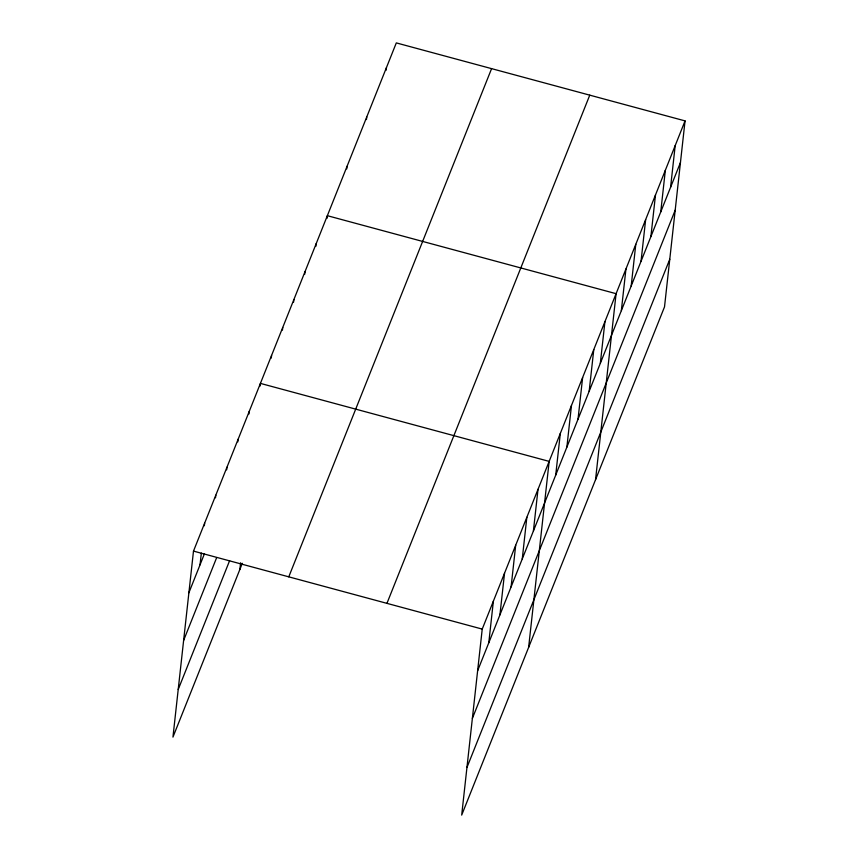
<?xml version="1.0" encoding="UTF-8"?>
<svg xmlns="http://www.w3.org/2000/svg" width="858" height="858" viewBox="0 0 858 858"><rect width="100%" height="100%" fill="white"/><g stroke="black" fill="none" stroke-linecap="round" stroke-linejoin="round"><path stroke-width="1.29" d="M685.049 120.892L482.228 629.096L461.69 815.1L664.51 306.896L685.049 120.892L396.31 42.9L193.49 551.104L172.951 737.108L242.31 563.32M200.043 564.811L201.34 553.088M204.354 525.75L204.644 523.144M215.508 497.801L215.798 495.195M226.662 469.852L226.952 467.245M237.816 441.902L238.106 439.296M248.981 413.953L249.26 411.347M239.886 569.401L240.615 562.784M260.135 385.993L260.414 383.397L549.163 461.389L528.625 647.393M271.289 358.043L271.578 355.448M282.443 330.094L282.732 327.488M293.597 302.145L293.886 299.539M304.751 274.195L305.04 271.589M315.905 246.246L316.194 243.64M327.059 218.297L327.348 215.69L616.087 293.683L595.549 479.686M346.761 168.919L347.05 166.323M366.463 119.552L366.752 116.956M386.164 70.184L386.454 67.589M488.781 642.803L493.382 601.147M499.935 614.854L504.536 573.198M511.1 586.904L515.69 545.248M522.254 558.955L526.844 517.288M533.408 530.995L538.009 489.339M555.716 475.096L560.317 433.44M566.87 447.147L571.471 405.491M578.024 419.197L582.625 377.541M589.178 391.248L593.779 349.581M600.332 363.288L604.933 321.632M621.342 310.66L625.943 269.004M631.188 285.971L635.789 244.316M641.044 261.293L645.645 219.637M650.89 236.604L655.491 194.948M660.746 211.926L665.347 170.259M670.591 187.237L675.192 145.581M188.889 592.76L204.408 553.871M183.633 640.39L216.613 557.754M178.217 689.467L229.622 560.649M288.771 576.833L491.591 68.64M386.947 603.356L589.757 95.163M477.627 670.752L680.448 162.559M472.372 718.393L675.192 210.189M466.956 767.47L669.766 259.266M193.49 551.104L482.228 629.096"/></g></svg>
